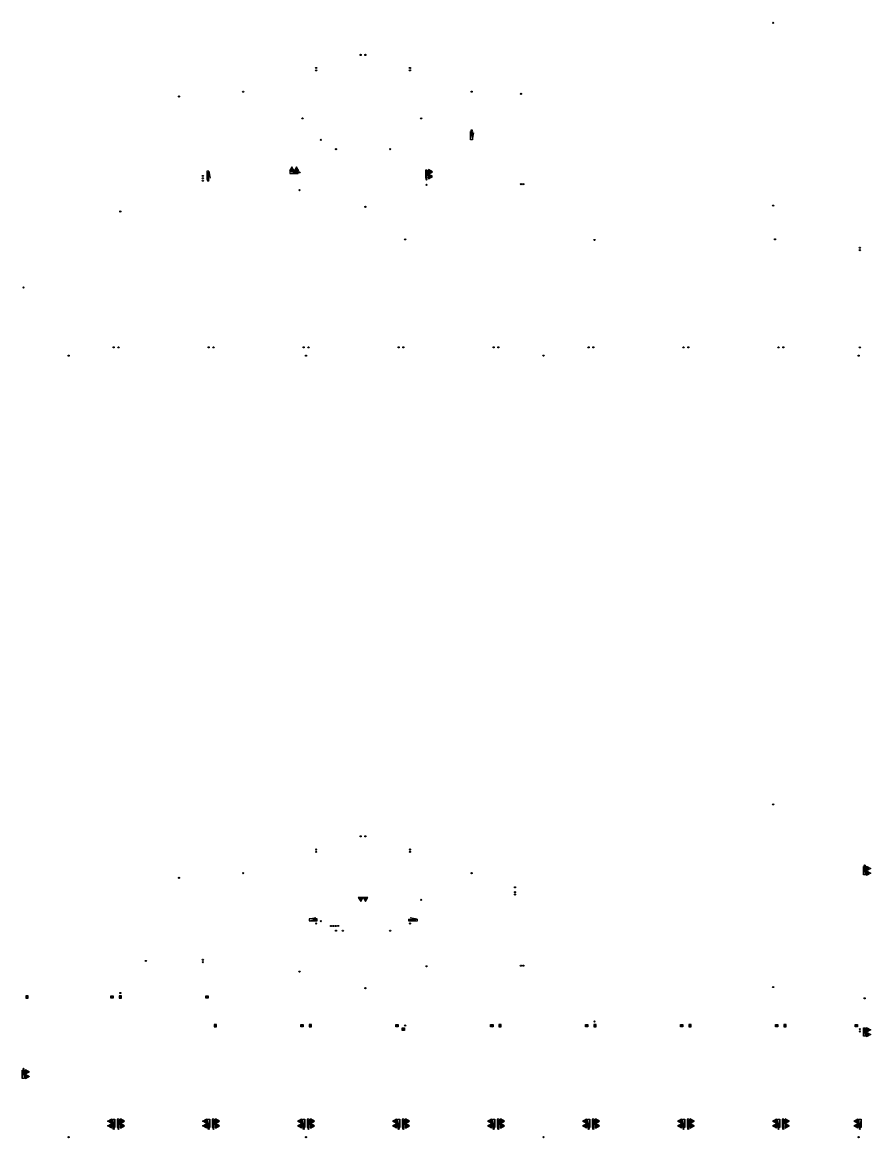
# Model space of a CAD drawing. Extents: x 41972 to 370663, y -1070170 to -56660.
# Drawn here: x 226397 to 297860, y -381541 to -287519 of the extents above; entities that cross this region are included whole.
import ezdxf

# ---------------------------------------------------------------- set-up
doc = ezdxf.new("R2010")
doc.units = 0
doc.header["$LTSCALE"] = 1000
doc.header["$MEASUREMENT"] = 0
doc.layers.add('A-不打印', color=159, linetype='Continuous', plot=False)
doc.layers.add('DIM_MODI', color=6, linetype='Continuous', plot=False)
for name, color, linetype in [('EQUIP_消火栓', 7, 'Continuous'), ('EQUIP_灭火器', 7, 'Continuous'), ('VPIPE-凝结', 3, 'Continuous'), ('VPIPE-喷淋', 2, 'Continuous'), ('VPIPE-废水', 5, 'Continuous'), ('VPIPE-污水', 2, 'Continuous'), ('VPIPE-消防', 1, 'Continuous'), ('VPIPE-给水', 6, 'Continuous'), ('VPIPE-给水中', 173, 'Continuous'), ('VPIPE-给水高', 130, 'Continuous'), ('VPIPE-阳台雨水', 4, 'Continuous'), ('VPIPE-雨水', 4, 'Continuous')]:
    doc.layers.add(name, color=color, linetype=linetype)
doc.layers.get('DIM_MODI').off()

# ---------------------------------------------------------------- blocks, each defined once
blk = doc.blocks.new('$TWTSYS$00000508')
for p, q in [((-0.5, 0.5), (0.32, 1.22)), ((-0.5, 0.5), (-0.5, -0.5)), ((-0.5, -0.5), (0.5, 0.5)), ((0.5, 0.5), (-0.5, 0.5)), ((0.5, -0.5), (0.5, 0.5)), ((-0.5, -0.5), (0.5, -0.5))]:
    blk.add_line(p, q)
blk.add_solid([(0.5, -0.5), (0.5, 0.5), (-0.5, -0.5)])
blk = doc.blocks.new('$TwtSys$00000546')
h = blk.add_hatch()
h.set_pattern_fill('ANSI31', color=256, scale=200, style=0)
h.set_pattern_definition([(45, (-38543.802, -6670.83), (-17.67767, 17.67767), [])])
h.paths.add_polyline_path([(-65, 174), (65, 174), (65, 44), (-65, 44)])
for points in [[(0, 344), (-198, 0), (198, 0)], [(-65, 174), (65, 174), (65, 44), (-65, 44)]]:
    blk.add_lwpolyline(points, close=True)
blk = doc.blocks.new('1#2f')
at = {"layer": 'VPIPE-废水'}
for centre in [(244997, -293368), (264247, -293369), (249747, -301669), (260447, -301219)]:
    blk.add_circle(centre, 50, dxfattribs=at)
at = {"layer": 'VPIPE-污水'}
for centre in [(268397, -293549), (252817, -298219), (257377, -298219), (241597, -300469), (255297, -303069)]:
    blk.add_circle(centre, 50, dxfattribs=at)
at = {"layer": 'VPIPE-消防'}
for centre in [(249997, -295619), (259997, -295619), (264247, -296619), (251547, -297419), (242047, -300869), (249742, -300169), (260447, -300769), (296947, -306519), (296947, -306719), (226497, -309869), (234097, -314919), (234497, -314919), (242097, -314919), (242497, -314919), (250097, -314919), (250497, -314919), (258097, -314919), (258497, -314919), (266097, -314919), (266497, -314919), (274097, -314919), (274497, -314919), (282097, -314919), (282497, -314919), (290097, -314919), (290497, -314919), (296947, -314919)]:
    blk.add_circle(centre, 50, dxfattribs=at)
at = {"layer": 'VPIPE-阳台雨水'}
for centre in [(254897, -290268), (255297, -290268), (251147, -291569), (259047, -291569), (239597, -293768), (241597, -300669), (268597, -301169)]:
    blk.add_circle(centre, 50, dxfattribs=at)
at = {"layer": 'VPIPE-雨水'}
for centre in [(289647, -287569), (251147, -291369), (259047, -291369), (241597, -300869), (268397, -301169), (234647, -303469), (289647, -302969), (258647, -305819), (274597, -305869), (289797, -305819), (230297, -315619), (250297, -315619), (270297, -315619), (296847, -315619)]:
    blk.add_circle(centre, 50, dxfattribs=at)
at = {"layer": 'EQUIP_消火栓', "yscale": 160, "rotation": 270}
for p, xscale, zscale in [((264227, -297069), -700, 700), ((242027, -300419), 700, 700), ((260427, -300319), 700.0000000000001, 700.0000000000001)]:
    blk.add_blockref('$TWTSYS$00000508', p, dxfattribs=dict(at, xscale=xscale, zscale=zscale))
at = {"layer": 'EQUIP_消火栓', "xscale": 700, "yscale": 160, "zscale": 700}
blk.add_blockref('$TWTSYS$00000508', (249292, -300189), dxfattribs=at)
at = {"layer": 'EQUIP_灭火器'}
for p in [(249094, -300051), (249491, -300051)]:
    blk.add_blockref('$TwtSys$00000546', p, dxfattribs=at)
at = {"layer": 'EQUIP_灭火器', "rotation": 270}
for p in [(260616, -300120), (260616, -300517)]:
    blk.add_blockref('$TwtSys$00000546', p, dxfattribs=at)
blk = doc.blocks.new('A$C7D51150C')
at = {"layer": 'A-不打印'}
blk.add_line((-200, 0), (0, -200), dxfattribs=at)
blk.add_lwpolyline([(-200, 0), (0, 0), (0, -200), (-200, -200)], close=True, dxfattribs=at)
blk = doc.blocks.new('污水立管')
at = {"layer": 'VPIPE-污水'}
blk.add_circle((100, 100), 50, dxfattribs=at)
at = {"layer": 'A-不打印', "extrusion": (0, 0, -1), "zscale": -1, "rotation": 270}
blk.add_blockref('A$C7D51150C', (0, 0), dxfattribs=at)
blk = doc.blocks.new('1#1f')
at = {"layer": 'VPIPE-凝结'}
blk.add_circle((252997, -363691), 50, dxfattribs=at)
at = {"layer": 'VPIPE-喷淋'}
blk.add_circle((267897, -361041), 50, dxfattribs=at)
at = {"layer": 'VPIPE-废水'}
for centre in [(244997, -359241), (264247, -359241), (264247, -359241), (267897, -360841), (249747, -367541), (260447, -367091)]:
    blk.add_circle(centre, 50, dxfattribs=at)
at = {"layer": 'VPIPE-污水'}
for centre in [(267897, -360441), (252817, -364091), (257377, -364091), (236797, -366641), (255297, -368941)]:
    blk.add_circle(centre, 50, dxfattribs=at)
at = {"layer": 'VPIPE-消防'}
for centre in [(297347, -358591), (259997, -361491), (251147, -363491), (251547, -363291), (259047, -363491), (296947, -372391), (296947, -372591), (226497, -375741), (234097, -380791), (234497, -380791), (242097, -380791), (242497, -380791), (250097, -380791), (250497, -380791), (258097, -380791), (258497, -380791), (266097, -380791), (266497, -380791), (274097, -380791), (274497, -380791), (282097, -380791), (282497, -380791), (290097, -380791), (290497, -380791), (296947, -380791)]:
    blk.add_circle(centre, 50, dxfattribs=at)
at = {"layer": 'VPIPE-给水'}
blk.add_circle((253399, -364091), 50, dxfattribs=at)
at = {"layer": 'VPIPE-给水中'}
blk.add_circle((252397, -363691), 50, dxfattribs=at)
at = {"layer": 'VPIPE-给水高'}
for centre in [(252597, -363691), (252797, -363691)]:
    blk.add_circle(centre, 50, dxfattribs=at)
at = {"layer": 'VPIPE-阳台雨水'}
for centre in [(254897, -356141), (255297, -356141), (251147, -357441), (259047, -357441), (239597, -359641), (241597, -366541), (268597, -367041)]:
    blk.add_circle(centre, 50, dxfattribs=at)
at = {"layer": 'VPIPE-雨水'}
for centre in [(289647, -353441), (251147, -357241), (259047, -357241), (241597, -366741), (268397, -367041), (234647, -369341), (289647, -368841), (297347, -369791), (258647, -372091), (274597, -371741), (230297, -381491), (250297, -381491), (270297, -381491), (296847, -381491)]:
    blk.add_circle(centre, 50, dxfattribs=at)
at = {"layer": 'EQUIP_消火栓', "yscale": 160}
for p, xscale, zscale, rotation in [((297327, -359041), -700, 700, 270), ((297327, -372641), -700, 700, 270), ((226477, -376191), -700, 700, 270), ((234117, -380341), -700, 700, 90), ((234477, -380341), 700.0000000000001, 700.0000000000001, 270), ((242117, -380341), -700, 700, 90), ((242477, -380341), 700.0000000000001, 700.0000000000001, 270), ((250117, -380341), -700, 700, 90), ((250477, -380341), 700.0000000000001, 700.0000000000001, 270), ((258117, -380341), -700, 700, 90), ((258477, -380341), 700.0000000000001, 700.0000000000001, 270), ((266117, -380341), -700, 700, 90), ((266477, -380341), 700.0000000000001, 700.0000000000001, 270), ((274117, -380341), -700, 700, 90), ((274477, -380341), 700.0000000000001, 700.0000000000001, 270), ((282117, -380341), -700, 700, 90), ((282477, -380341), 700.0000000000001, 700.0000000000001, 270), ((290117, -380341), -700, 700, 90), ((290477, -380341), 700.0000000000001, 700.0000000000001, 270), ((296967, -380341), -700, 700, 90)]:
    blk.add_blockref('$TWTSYS$00000508', p, dxfattribs=dict(at, xscale=xscale, zscale=zscale, rotation=rotation))
at = {"layer": 'EQUIP_消火栓', "yscale": 160, "zscale": 700}
for p, xscale in [((250897, -363171), 700), ((259297, -363211), -700)]:
    blk.add_blockref('$TWTSYS$00000508', p, dxfattribs=dict(at, xscale=xscale))
at = {"layer": 'EQUIP_灭火器', "xscale": -1}
for p, rotation in [((297516, -358842), 270), ((297516, -359239), 270), ((297516, -372442), 270), ((297516, -372839), 270), ((226666, -375992), 270), ((226666, -376389), 270), ((233928, -380142), 90), ((233928, -380539), 90), ((241928, -380142), 90), ((241928, -380539), 90), ((249928, -380142), 90), ((249928, -380539), 90), ((257928, -380142), 90), ((257928, -380539), 90), ((265928, -380142), 90), ((265928, -380539), 90), ((273928, -380142), 90), ((273928, -380539), 90), ((281928, -380142), 90), ((281928, -380539), 90), ((289928, -380142), 90), ((289928, -380539), 90), ((296778, -380142), 90), ((296778, -380539), 90)]:
    blk.add_blockref('$TwtSys$00000546', p, dxfattribs=dict(at, rotation=rotation))
at = {"layer": 'EQUIP_灭火器'}
for p, rotation in [((254899, -361291), 180), ((255295, -361291), 180), ((234666, -380142), 270), ((234666, -380539), 270), ((242666, -380142), 270), ((242666, -380539), 270), ((250666, -380142), 270), ((250666, -380539), 270), ((258666, -380142), 270), ((258666, -380539), 270), ((266666, -380142), 270), ((266666, -380539), 270), ((274666, -380142), 270), ((274666, -380539), 270), ((282666, -380142), 270), ((282666, -380539), 270), ((290666, -380142), 270), ((290666, -380539), 270)]:
    blk.add_blockref('$TwtSys$00000546', p, dxfattribs=dict(at, rotation=rotation))
at = {"layer": 'VPIPE-污水', "rotation": 270}
for p in [(226697, -369591), (234547, -369591), (242547, -371991), (250547, -371991), (266547, -371991), (274547, -371991), (282547, -371991), (290547, -371991)]:
    blk.add_blockref('污水立管', p, dxfattribs=at)
at = {"layer": 'VPIPE-污水', "xscale": -1, "rotation": 90}
for p in [(234047, -369591), (242047, -369591), (250047, -371991), (258047, -371991), (258597, -372291), (266047, -371991), (274047, -371991), (282047, -371991), (290047, -371991), (296747, -371991)]:
    blk.add_blockref('污水立管', p, dxfattribs=at)

msp = doc.modelspace()

# ---------------------------------------------------------------- block references
at = {"layer": 'DIM_MODI'}
for name in ['1#2f', '1#1f']:
    msp.add_blockref(name, (0, 0), dxfattribs=at)

doc.saveas('drawing.dxf')
